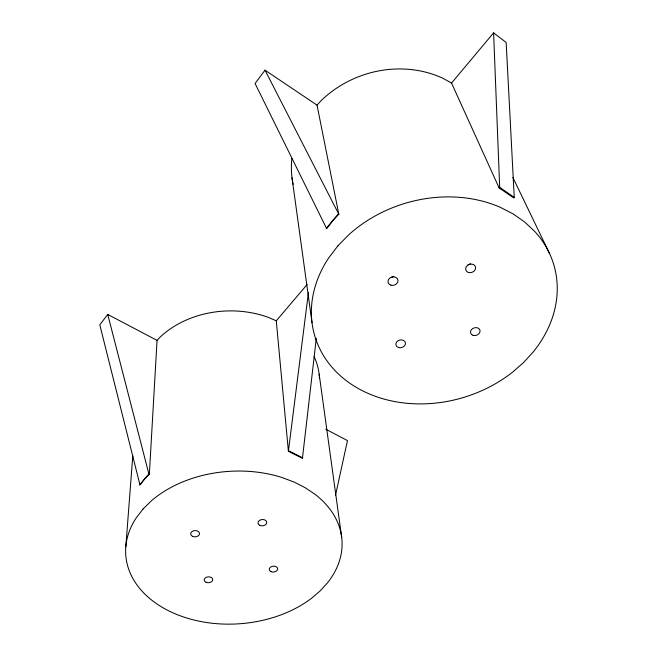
<?xml version="1.0" encoding="UTF-8"?>
<svg xmlns="http://www.w3.org/2000/svg" width="657" height="657" viewBox="0 0 657 657"><rect width="100%" height="100%" fill="white"/><g stroke="black" fill="none" stroke-linecap="round" stroke-linejoin="round"><path stroke-width="0.99" d="M157.056 340.392L107.723 314.416L99.798 324.862L140.007 485.063L144.893 478.616L149.353 474.165L157.056 340.392L160.275 336.951A90.567 71.465 -2.4 0 1 268.393 317.397L276.277 320.797L288.398 451.302L302.442 458.323L316.313 338.232M125.807 546.78L132.788 455.859M288.398 451.302L308.42 292.537M335.481 495.394L347.471 440.617L325.782 429.202M265.017 70.168L255.08 83.496L326.693 228.71L333.132 220.161L338.823 214.272L317.035 105.136L265.017 70.168L338.823 214.272M326.225 228.422L338.314 213.96M451.548 83.053L493.604 32.85L506.161 42.491L514.242 197.42L513.774 197.929L499.115 187.943L451.548 83.053L443.212 78.438A101.761 90.223 -19.9 0 0 320.994 100.784L317.035 105.136M276.277 320.797L307.172 284.465M139.571 484.866L148.876 473.943L107.723 314.416M499.115 187.943L499.673 187.327L493.604 32.85M148.876 473.943L149.353 474.165M288.825 450.833L302.803 457.929M499.673 187.327L514.242 197.42M512.846 177.423L549.613 253.668M319.146 374.088L341.706 537.516M292.012 177.768L312.001 322.595M470.461 263.703A5.042 4.164 -20.5 0 1 468.047 264.672M393.847 276.277A5.01 4.188 -14.7 0 1 391.449 277.238M293.096 184.305A101.761 90.223 -19.9 0 1 291.872 158.551M314.12 356.644A90.567 71.465 -2.4 0 1 319.491 378.046M337.985 245.759L328.837 257.716A124.699 101.375 -16.7 0 0 354.222 386.127A124.699 101.375 -16.7 0 0 512.706 372.059L523.448 362.631L532.958 352.259A124.699 101.375 -16.7 0 0 534.921 231.642L524.886 222.165L513.224 213.968L500.133 207.226A124.699 101.375 -16.7 0 0 348.859 234.689L337.985 245.759M142.996 509.076L136.13 517.995A108.356 76.384 -3.8 0 0 172.035 612.423A108.356 76.384 -3.8 0 0 311.41 598.363L319.918 591.111L327.211 583.194A108.356 76.384 -3.8 0 0 315.122 494.376L305.185 487.708L293.983 482.008L281.697 477.409A108.356 76.384 -3.8 0 0 151.455 500.765L142.996 509.076M473.114 335.357A4.895 3.876 -18.1 0 0 480.07 330.808A4.895 3.876 -18.1 0 0 472.638 328.59A4.895 3.876 -18.1 0 0 473.114 335.357M468.384 272.458A5.1 4.188 -20.3 0 0 475.611 267.58A5.1 4.188 -20.3 0 0 467.866 265.132A5.1 4.188 -20.3 0 0 468.384 272.458M398.659 347.569A4.87 3.893 -13.5 0 0 405.459 343.053A4.87 3.893 -13.5 0 0 397.863 340.86A4.87 3.893 -13.5 0 0 398.659 347.569M390.923 285.163A5.067 4.213 -14.6 0 0 397.978 280.317A5.067 4.213 -14.6 0 0 390.061 277.895A5.067 4.213 -14.6 0 0 390.923 285.163M192.665 536.383A4.418 3.145 -2 0 0 199.506 533.829A4.418 3.145 -2 0 0 193.125 530.938A4.418 3.145 -2 0 0 192.665 536.383M206.109 582.291A4.262 2.94 -3 0 0 212.728 579.868A4.262 2.94 -3 0 0 206.602 577.191A4.262 2.94 -3 0 0 206.109 582.291M259.835 525.345A4.394 3.162 -4.9 0 0 266.742 522.783A4.394 3.162 -4.9 0 0 260.55 519.859A4.394 3.162 -4.9 0 0 259.835 525.345M271.004 571.623A4.246 2.948 -5.4 0 0 277.689 569.192A4.246 2.948 -5.4 0 0 271.743 566.49A4.246 2.948 -5.4 0 0 271.004 571.623"/></g></svg>
